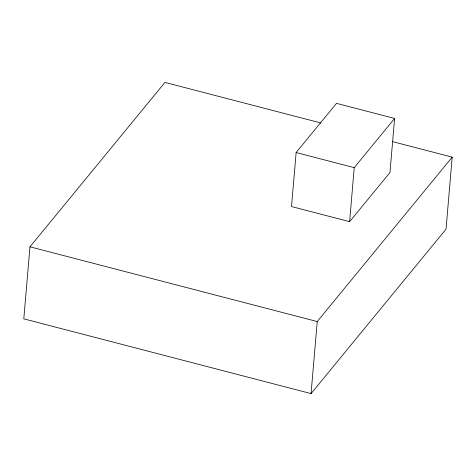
<?xml version="1.0" encoding="UTF-8"?>
<svg xmlns="http://www.w3.org/2000/svg" width="476" height="476" viewBox="0 0 476 476"><rect width="100%" height="100%" fill="white"/><g stroke="black" fill="none" stroke-linecap="round" stroke-linejoin="round"><path stroke-width="0.71" d="M320.782 122.951L164.946 82.402L29.976 246.824L23.8 318.855L311.054 393.598L446.024 229.176L452.2 157.145L392.593 141.64M296.143 152.528L291.514 206.554L349.61 221.667L389.975 172.496L394.604 118.47L336.508 103.357L296.143 152.528L354.239 167.647L394.604 118.47M311.054 393.598L317.23 321.568L452.2 157.145M349.61 221.667L354.239 167.647M29.976 246.824L317.23 321.568"/></g></svg>
